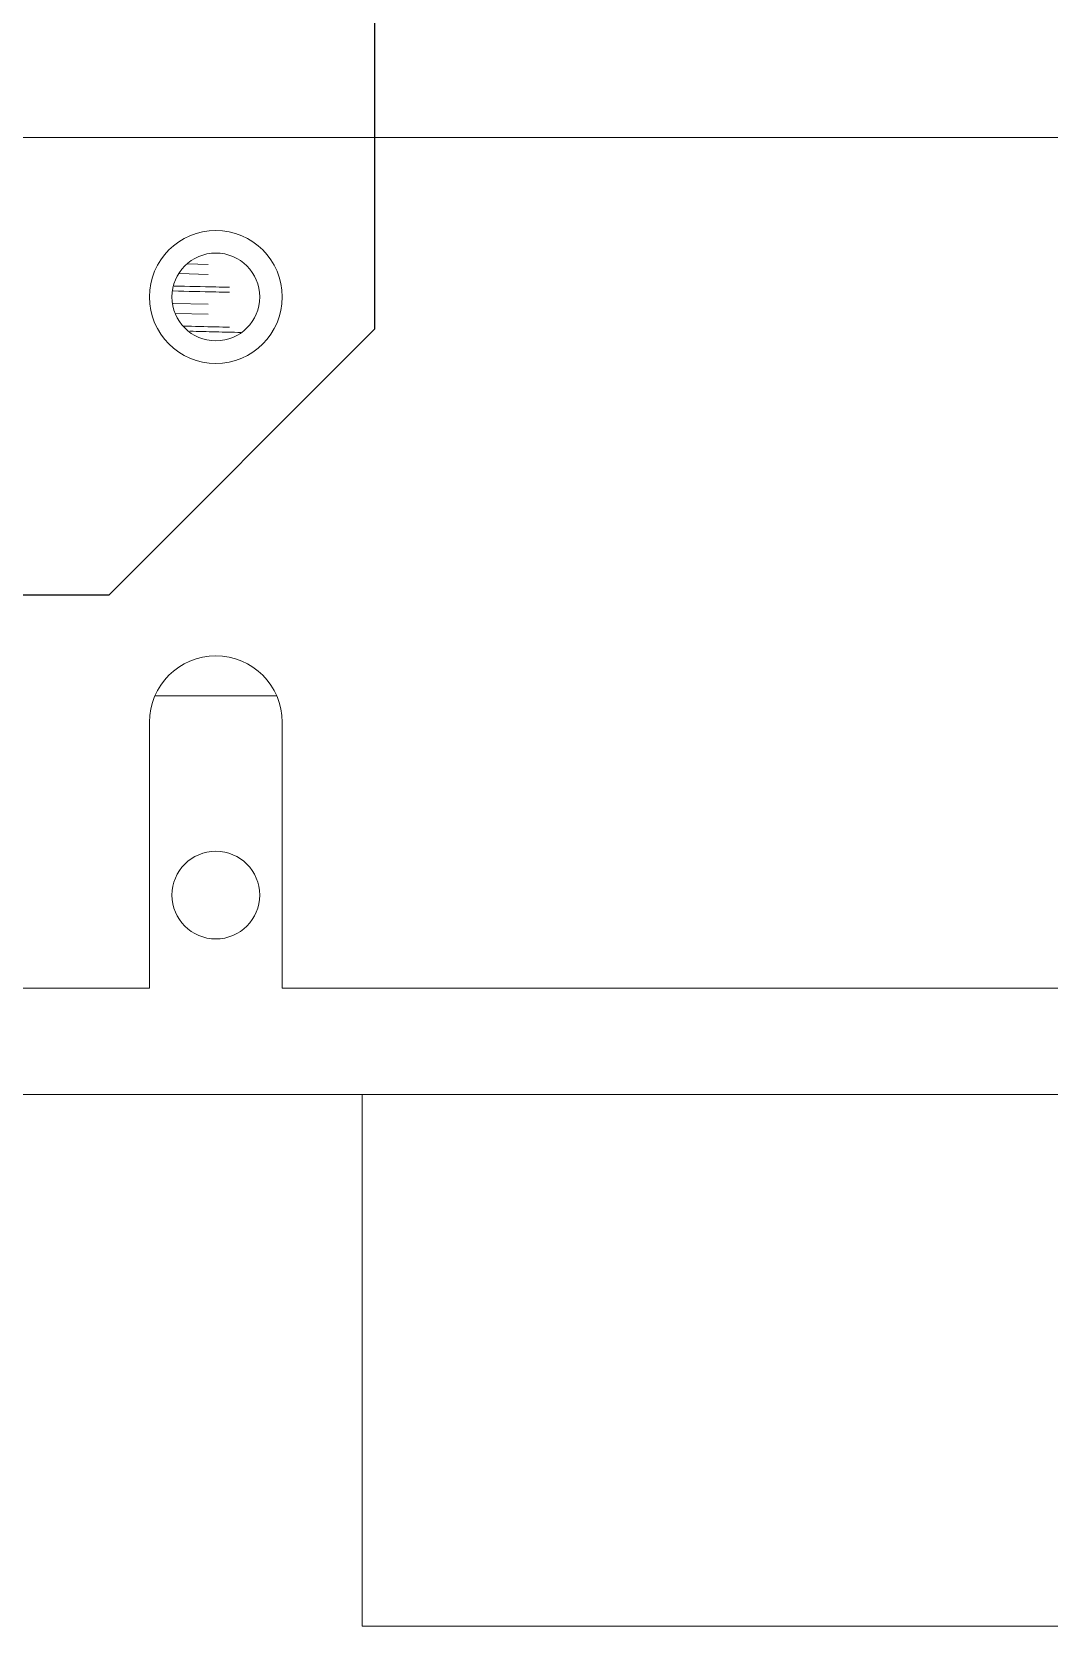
# Model space of a CAD drawing. Extents: x 500 to 100500, y -14500 to 21140.
# Drawn here: x 14085.3 to 14123.6, y -6911 to -6851.1 of the extents above; entities that cross this region are included whole.
import ezdxf

# ---------------------------------------------------------------- set-up
doc = ezdxf.new("R2010")
doc.units = 0
doc.linetypes.add('SLD-Solid', pattern=[0])
doc.layers.get('0').update_dxf_attribs({"linetype": 'CONTINUOUS'})
doc.layers.add('M06SMMF-001B', color=7, linetype='CONTINUOUS')
doc.layers.add('MODEL', color=7, linetype='SLD-Solid', lineweight=15)

# ---------------------------------------------------------------- blocks, each defined once
blk = doc.blocks.new('KA$C91237a23')
at = {"layer": 'MODEL', "color": 4}
for p, q in [((193, -118.4), (90, -118.4)), ((141.787, -123.174), (142.567, -123.153)), ((141.787, -123.549), (142.861, -123.521)), ((141.787, -124.674), (143.1, -124.64)), ((141.787, -125.049), (143.025, -125.017)), ((139.209, -139.4), (143.791, -139.4)), ((139, -140.4), (139, -150.4)), ((144, -150.4), (144, -140.4)), ((139, -150.4), (99, -150.4)), ((184, -150.4), (144, -150.4)), ((136, -154.4), (36, -154.4)), ((136, -174.4), (136, -154.4)), ((136, -154.4), (214, -154.4)), ((136, -174.4), (36, -174.4))]:
    blk.add_line(p, q, dxfattribs=at)
for centre, radius in [((141.5, -124.4), 2.5), ((141.5, -124.4), 1.65), ((141.5, -146.9), 1.65)]:
    blk.add_circle(centre, radius, dxfattribs=at)
blk.add_arc((141.5, -140.4), 2.5, 0, 180, dxfattribs=at)
for points, knots in [([(140.981, -124.037), (141.154, -124.033), (141.848, -124.017), (142.543, -124), (143.064, -123.988)], [0, 0, 0, 0, 0.24934, 1, 1, 1, 1]), ([(140.981, -124.225), (141.154, -124.221), (141.863, -124.204), (142.572, -124.187), (143.108, -124.174)], [0, 0, 0, 0, 0.244147, 1, 1, 1, 1]), ([(140.559, -125.735), (140.873, -125.727), (141.513, -125.712), (142.153, -125.697), (142.479, -125.689)], [0, 0, 0, 0, 0.489933, 1, 1, 1, 1]), ([(140.981, -125.537), (141.154, -125.533), (141.733, -125.519), (142.312, -125.506), (142.719, -125.496)], [0, 0, 0, 0, 0.298925, 1, 1, 1, 1])]:
    blk.add_open_spline(points, degree=3, knots=knots, dxfattribs=at)
blk = doc.blocks.new('probe card r')
at = {"color": 6}
for p, q in [((15535.152, -88371.952, 10.475), (15535.152, -88358.952, 10.475)), ((15525.152, -88381.952, 10.475), (15535.152, -88371.952, 10.475)), ((15516.302, -88381.952, 10.475), (15525.152, -88381.952, 10.475))]:
    blk.add_line(p, q, dxfattribs=at)

msp = doc.modelspace()

# ---------------------------------------------------------------- block references
at = {"color": 0}
msp.add_blockref('probe card r', (-1436.956, 81509.713, -150.006), dxfattribs=at)
at = {"layer": 'M06SMMF-001B', "xscale": -1}
msp.add_blockref('KA$C91237a23', (14233.712, -6736.639, -79.039), dxfattribs=at)

doc.saveas('drawing.dxf')
